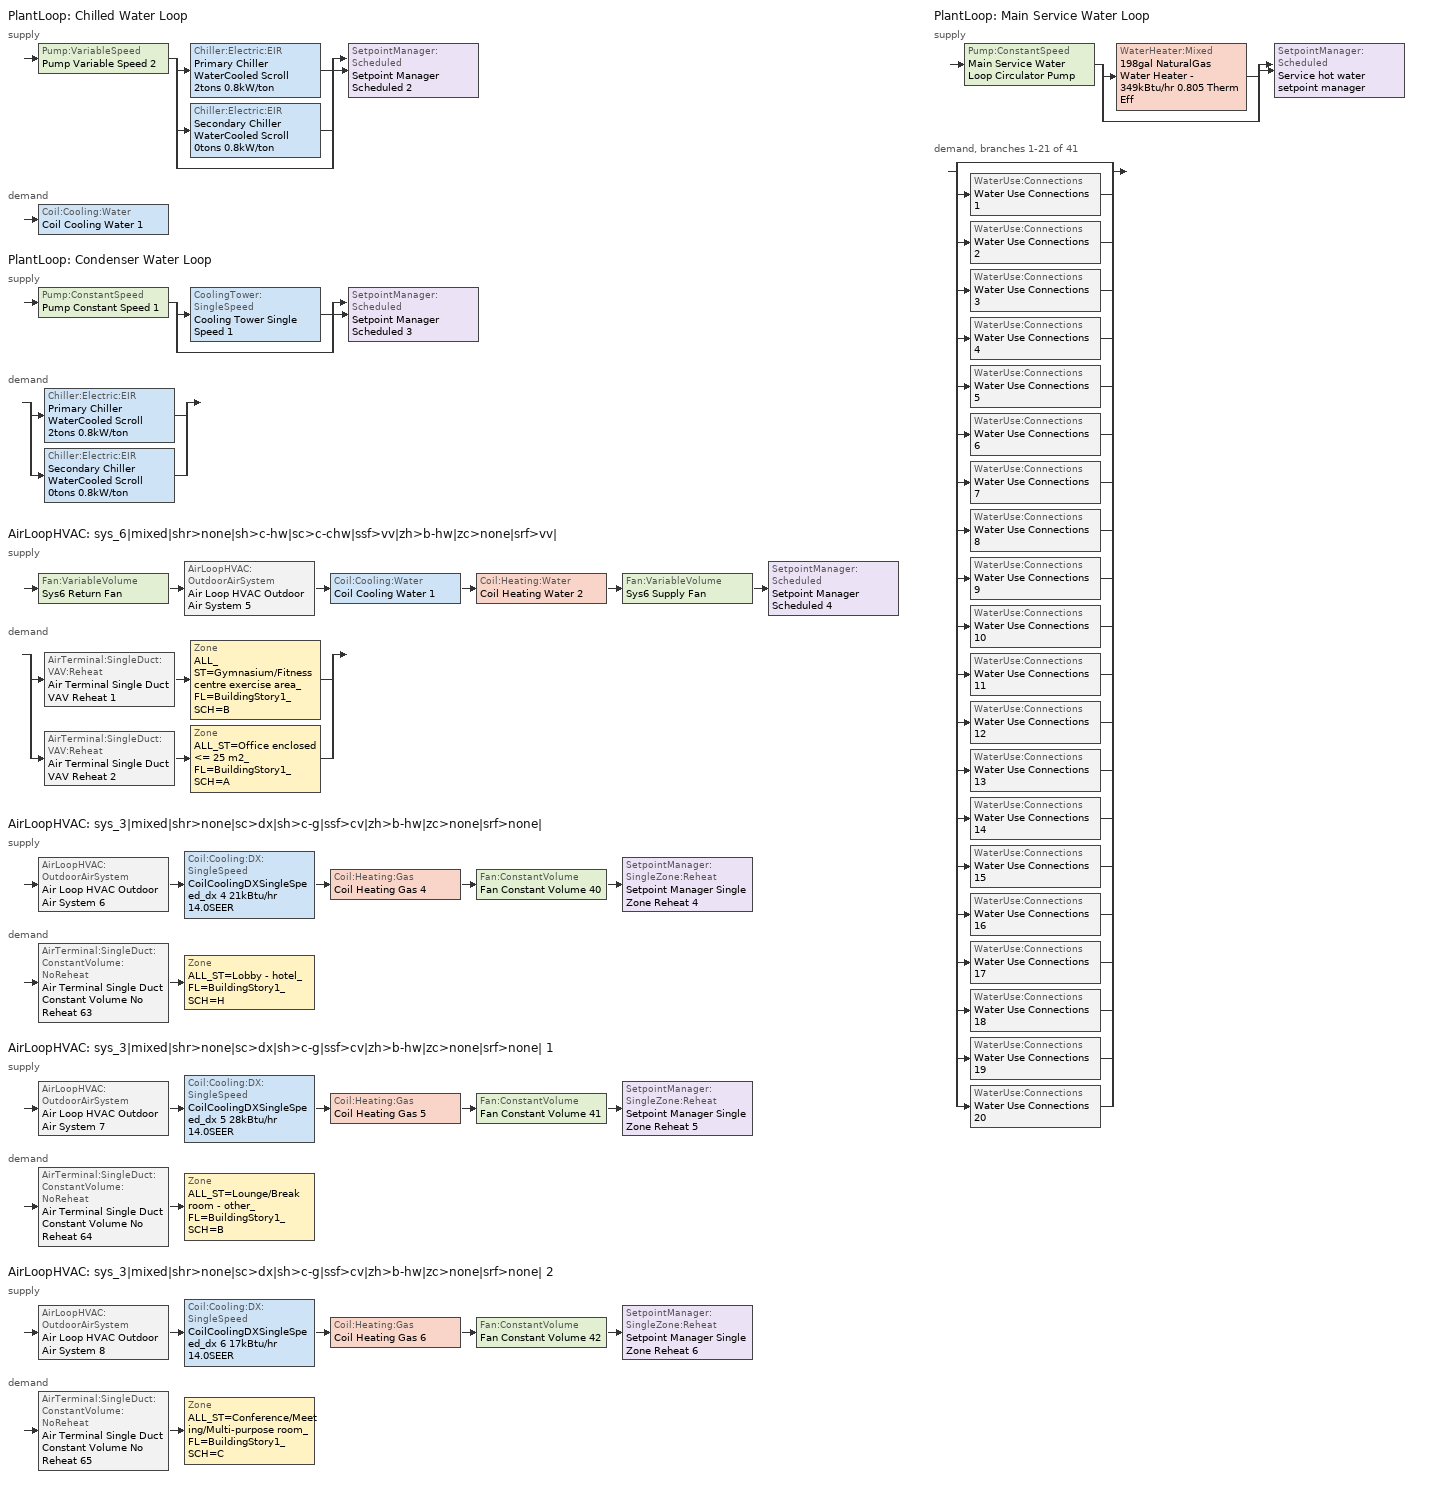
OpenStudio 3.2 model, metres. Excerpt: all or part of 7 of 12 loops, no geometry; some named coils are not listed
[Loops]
PlantLoop 'Chilled Water Loop'
 supply: Pump:VariableSpeed 'Pump Variable Speed 2' > split
  | Chiller:Electric:EIR 'Primary Chiller WaterCooled Scroll 2tons 0.8kW/ton'
  | Chiller:Electric:EIR 'Secondary Chiller WaterCooled Scroll 0tons 0.8kW/ton'
  | bypass
  join > SetpointManager:Scheduled 'Setpoint Manager Scheduled 2'
 demand: Coil:Cooling:Water 'Coil Cooling Water 1'
PlantLoop 'Condenser Water Loop'
 supply: Pump:ConstantSpeed 'Pump Constant Speed 1' > split
  | CoolingTower:SingleSpeed 'Cooling Tower Single Speed 1'
  | bypass
  join > SetpointManager:Scheduled 'Setpoint Manager Scheduled 3'
 demand: split
  | Chiller:Electric:EIR 'Primary Chiller WaterCooled Scroll 2tons 0.8kW/ton'
  | Chiller:Electric:EIR 'Secondary Chiller WaterCooled Scroll 0tons 0.8kW/ton'
AirLoopHVAC 'sys_6|mixed|shr>none|sh>c-hw|sc>c-chw|ssf>vv|zh>b-hw|zc>none|srf>vv|'
 supply: Fan:VariableVolume 'Sys6 Return Fan' > AirLoopHVAC:OutdoorAirSystem 'Air Loop HVAC Outdoor Air System 5' > Coil:Cooling:Water 'Coil Cooling Water 1' > Coil:Heating:Water 'Coil Heating Water 2' > Fan:VariableVolume 'Sys6 Supply Fan' > SetpointManager:Scheduled 'Setpoint Manager Scheduled 4'
 demand: split
  | AirTerminal:SingleDuct:VAV:Reheat 'Air Terminal Single Duct VAV Reheat 1' > Zone 'ALL_ST=Gymnasium/Fitness centre exercise area_FL=BuildingStory1_SCH=B'
  | AirTerminal:SingleDuct:VAV:Reheat 'Air Terminal Single Duct VAV Reheat 2' > Zone 'ALL_ST=Office enclosed <= 25 m2_FL=BuildingStory1_SCH=A'
AirLoopHVAC 'sys_3|mixed|shr>none|sc>dx|sh>c-g|ssf>cv|zh>b-hw|zc>none|srf>none|'
 supply: AirLoopHVAC:OutdoorAirSystem 'Air Loop HVAC Outdoor Air System 6' > Coil:Cooling:DX:SingleSpeed 'CoilCoolingDXSingleSpeed_dx 4 21kBtu/hr 14.0SEER' > Coil:Heating:Gas 'Coil Heating Gas 4' > Fan:ConstantVolume 'Fan Constant Volume 40' > SetpointManager:SingleZone:Reheat 'Setpoint Manager Single Zone Reheat 4'
 demand: AirTerminal:SingleDuct:ConstantVolume:NoReheat 'Air Terminal Single Duct Constant Volume No Reheat 63' > Zone 'ALL_ST=Lobby - hotel_FL=BuildingStory1_SCH=H'
AirLoopHVAC 'sys_3|mixed|shr>none|sc>dx|sh>c-g|ssf>cv|zh>b-hw|zc>none|srf>none| 1'
 supply: AirLoopHVAC:OutdoorAirSystem 'Air Loop HVAC Outdoor Air System 7' > Coil:Cooling:DX:SingleSpeed 'CoilCoolingDXSingleSpeed_dx 5 28kBtu/hr 14.0SEER' > Coil:Heating:Gas 'Coil Heating Gas 5' > Fan:ConstantVolume 'Fan Constant Volume 41' > SetpointManager:SingleZone:Reheat 'Setpoint Manager Single Zone Reheat 5'
 demand: AirTerminal:SingleDuct:ConstantVolume:NoReheat 'Air Terminal Single Duct Constant Volume No Reheat 64' > Zone 'ALL_ST=Lounge/Break room - other_FL=BuildingStory1_SCH=B'
AirLoopHVAC 'sys_3|mixed|shr>none|sc>dx|sh>c-g|ssf>cv|zh>b-hw|zc>none|srf>none| 2'
 supply: AirLoopHVAC:OutdoorAirSystem 'Air Loop HVAC Outdoor Air System 8' > Coil:Cooling:DX:SingleSpeed 'CoilCoolingDXSingleSpeed_dx 6 17kBtu/hr 14.0SEER' > Coil:Heating:Gas 'Coil Heating Gas 6' > Fan:ConstantVolume 'Fan Constant Volume 42' > SetpointManager:SingleZone:Reheat 'Setpoint Manager Single Zone Reheat 6'
 demand: AirTerminal:SingleDuct:ConstantVolume:NoReheat 'Air Terminal Single Duct Constant Volume No Reheat 65' > Zone 'ALL_ST=Conference/Meeting/Multi-purpose room_FL=BuildingStory1_SCH=C'
PlantLoop 'Main Service Water Loop'
 supply: Pump:ConstantSpeed 'Main Service Water Loop Circulator Pump' > split
  | WaterHeater:Mixed '198gal NaturalGas Water Heater - 349kBtu/hr 0.805 Therm Eff'
  | bypass
  join > SetpointManager:Scheduled 'Service hot water setpoint manager'
 demand, branches 1-21 of 41: split
  | bypass
  | WaterUse:Connections 'Water Use Connections 1'
  | WaterUse:Connections 'Water Use Connections 2'
  | WaterUse:Connections 'Water Use Connections 3'
  | WaterUse:Connections 'Water Use Connections 4'
  | WaterUse:Connections 'Water Use Connections 5'
  | WaterUse:Connections 'Water Use Connections 6'
  | WaterUse:Connections 'Water Use Connections 7'
  | WaterUse:Connections 'Water Use Connections 8'
  | WaterUse:Connections 'Water Use Connections 9'
  | WaterUse:Connections 'Water Use Connections 10'
  | WaterUse:Connections 'Water Use Connections 11'
  | WaterUse:Connections 'Water Use Connections 12'
  | WaterUse:Connections 'Water Use Connections 13'
  | WaterUse:Connections 'Water Use Connections 14'
  | WaterUse:Connections 'Water Use Connections 15'
  | WaterUse:Connections 'Water Use Connections 16'
  | WaterUse:Connections 'Water Use Connections 17'
  | WaterUse:Connections 'Water Use Connections 18'
  | WaterUse:Connections 'Water Use Connections 19'
  | WaterUse:Connections 'Water Use Connections 20'
[Sizing:Zone] Zone Cooling Design Supply Air Temperature Input Method=TemperatureDifference; Zone Cooling Design Supply Air Temperature {C}=14; Zone Cooling Design Supply Air Temperature Difference {deltaC}=11; Zone Heating Design Supply Air Temperature Input Method=TemperatureDifference; Zone Heating Design Supply Air Temperature {C}=40; Zone Heating Design Supply Air Temperature Difference {deltaC}=21; Zone Cooling Design Supply Air Humidity Ratio {kg-H2O/kg-air}=0.0085; Zone Heating Design Supply Air Humidity Ratio {kg-H2O/kg-air}=0.008; Zone Heating Sizing Factor=1.3; Zone Cooling Sizing Factor=1.1; Cooling Design Air Flow Method=DesignDay; Heating Design Air Flow Method=DesignDay; Account for Dedicated Outdoor Air System=No; Dedicated Outdoor Air System Control Strategy=NeutralSupplyAir; Dedicated Outdoor Air Low Setpoint Temperature for Design {C}=autosize; Dedicated Outdoor Air High Setpoint Temperature for Design {C}=autosize
ALL_ST=Office enclosed <= 25 m2_FL=BuildingStory1_SCH=A; ALL_ST=Lobby - hotel_FL=BuildingStory1_SCH=H; ALL_ST=Lounge/Break room - other_FL=BuildingStory1_SCH=B; ALL_ST=Conference/Meeting/Multi-purpose room_FL=BuildingStory1_SCH=C; ALL_ST=Gymnasium/Fitness centre exercise area_FL=BuildingStory1_SCH=B
[Zone equipment]
ALL_ST=Office enclosed <= 25 m2_FL=BuildingStory1_SCH=A: Zone HVAC Baseboard Convective Water 64, Air Terminal Single Duct VAV Reheat 2
ALL_ST=Lobby - hotel_FL=BuildingStory1_SCH=H: Zone HVAC Baseboard Convective Water 65, Air Terminal Single Duct Constant Volume No Reheat 63
ALL_ST=Lounge/Break room - other_FL=BuildingStory1_SCH=B: Zone HVAC Baseboard Convective Water 66, Air Terminal Single Duct Constant Volume No Reheat 64
ALL_ST=Conference/Meeting/Multi-purpose room_FL=BuildingStory1_SCH=C: Zone HVAC Baseboard Convective Water 67, Air Terminal Single Duct Constant Volume No Reheat 65
ALL_ST=Gymnasium/Fitness centre exercise area_FL=BuildingStory1_SCH=B: Zone HVAC Baseboard Convective Water 63, Air Terminal Single Duct VAV Reheat 1
[PlantLoop] Glycol Concentration=0; Plant Loop Volume {m3}=Autocalculate; Load Distribution Scheme=Optimal
Name | Maximum Loop Temperature {C} | Minimum Loop Temperature {C}
Chilled Water Loop; Condenser Water Loop
Main Service Water Loop | 60 | 10
[Sizing:Plant] Sizing Option=NonCoincident; Zone Timesteps in Averaging Window=1; Coincident Sizing Factor Mode=None
Name | Loop Type | Design Loop Exit Temperature {C} | Loop Design Temperature Difference {deltaC}
Chilled Water Loop | Cooling | 7 | 6
Condenser Water Loop | Condenser | 29 | 6
Main Service Water Loop | Heating | 60 | 5
[Pump:VariableSpeed]
Pump Variable Speed 2: Motor Efficiency=0.855; Pump Control Type=Intermittent; Skin Loss Radiative Fraction=0.5; Design Power Sizing Method=PowerPerFlowPerPressure; Design Electric Power per Unit Flow Rate {W/(m3/s)}=348701.1; Design Shaft Power per Unit Flow Rate per Unit Head {W-s/m3-Pa}=1.67385; Design Minimum Flow Rate Fraction=0
[AirLoopHVAC] Design Supply Air Flow Rate {m3/s}=autosize; Design Return Air Flow Fraction of Supply Air Flow=1
Name | Availability Schedule
sys_6|mixed|shr>none|sh>c-hw|sc>c-chw|ssf>vv|zh>b-hw|zc>none|srf>vv| | sys_6|mixed|shr>none|sh>c-hw|sc>c-chw|ssf>vv|zh>b-hw|zc>none|srf>vv| Occ Sch
sys_3|mixed|shr>none|sc>dx|sh>c-g|ssf>cv|zh>b-hw|zc>none|srf>none| | sys_3|mixed|shr>none|sc>dx|sh>c-g|ssf>cv|zh>b-hw|zc>none|srf>none| Occ Sch
sys_3|mixed|shr>none|sc>dx|sh>c-g|ssf>cv|zh>b-hw|zc>none|srf>none| 1 | sys_3|mixed|shr>none|sc>dx|sh>c-g|ssf>cv|zh>b-hw|zc>none|srf>none| 1 Occ Sch
sys_3|mixed|shr>none|sc>dx|sh>c-g|ssf>cv|zh>b-hw|zc>none|srf>none| 2 | sys_3|mixed|shr>none|sc>dx|sh>c-g|ssf>cv|zh>b-hw|zc>none|srf>none| 2 Occ Sch
[Sizing:System] Type of Load to Size On=Sensible; Design Outdoor Air Flow Rate {m3/s}=Autosize; Preheat Design Temperature {C}=7; Preheat Design Humidity Ratio {kg-H2O/kg-Air}=0.008; Precool Design Humidity Ratio {kg-H2O/kg-Air}=0.008; Central Cooling Design Supply Air Temperature {C}=13; Sizing Option=NonCoincident; 100% Outdoor Air in Cooling=No; 100% Outdoor Air in Heating=No; Central Cooling Design Supply Air Humidity Ratio {kg-H2O/kg-Air}=0.0085; Central Heating Design Supply Air Humidity Ratio {kg-H2O/kg-Air}=0.008; Cooling Design Air Flow Method=DesignDay; Cooling Design Air Flow Rate {m3/s}=0; Heating Design Air Flow Method=DesignDay; Heating Design Air Flow Rate {m3/s}=0; System Outdoor Air Method=ZoneSum; Zone Maximum Outdoor Air Fraction=1; Cooling Supply Air Flow Rate Per Floor Area {m3/s-m2}=0.00996765; Cooling Fraction of Autosized Cooling Supply Air Flow Rate=1; Cooling Supply Air Flow Rate Per Unit Cooling Capacity {m3/s-W}=3.94755e-05; Heating Supply Air Flow Rate Per Floor Area {m3/s-m2}=0.00996765; Heating Fraction of Autosized Heating Supply Air Flow Rate=1; Heating Fraction of Autosized Cooling Supply Air Flow Rate=1; Heating Supply Air Flow Rate Per Unit Heating Capacity {m3/s-W}=3.15882e-05; Cooling Design Capacity Method=CoolingDesignCapacity; Cooling Design Capacity {W}=autosize; Cooling Design Capacity Per Floor Area {W/m2}=234.7; Fraction of Autosized Cooling Design Capacity=1; Heating Design Capacity Method=HeatingDesignCapacity; Heating Design Capacity {W}=autosize; Heating Design Capacity Per Floor Area {W/m2}=157; Fraction of Autosized Heating Design Capacity=1; Central Cooling Capacity Control Method=OnOff
Name | Central Heating Maximum System Air Flow Ratio | Precool Design Temperature {C} | Central Heating Design Supply Air Temperature {C}
sys_6|mixed|shr>none|sh>c-hw|sc>c-chw|ssf>vv|zh>b-hw|zc>none|srf>vv| | 0.3 | 12.8 | 13.1
sys_3|mixed|shr>none|sc>dx|sh>c-g|ssf>cv|zh>b-hw|zc>none|srf>none|; sys_3|mixed|shr>none|sc>dx|sh>c-g|ssf>cv|zh>b-hw|zc>none|srf>none| 1; sys_3|mixed|shr>none|sc>dx|sh>c-g|ssf>cv|zh>b-hw|zc>none|srf>none| 2 | 1 | 13 | 43
[Fan:ConstantVolume] Availability Schedule=Always On Discrete; Fan Total Efficiency=0.39975; Pressure Rise {Pa}=640; Maximum Flow Rate {m3/s}=AutoSize; Motor Efficiency=0.615
Fan Constant Volume 40; Fan Constant Volume 41; Fan Constant Volume 42
[Coil:Cooling:DX:SingleSpeed] Availability Schedule=Always On Discrete; Rated Total Cooling Capacity {W}=autosize; Rated Sensible Heat Ratio=autosize; Rated COP {W/W}=4.11713; Rated Air Flow Rate {m3/s}=autosize; Rated Evaporator Fan Power Per Volume Flow Rate {W/(m3/s)}=773.3; Total Cooling Capacity Function of Temperature Curve=DXCOOL-NECB2011-REF-CAPFT; Total Cooling Capacity Function of Flow Fraction Curve=DXCOOL-NECB2011-REF-CAPFFLOW; Energy Input Ratio Function of Temperature Curve=DXCOOL-NECB2011-REF-COOLEIRFT; Energy Input Ratio Function of Flow Fraction Curve=DXCOOL-NECB2011-REF-COOLEIRFFLOW; Part Load Fraction Correlation Curve=DXCOOL-NECB2011-REF-COOLPLFFPLR; Minimum Outdoor Dry-Bulb Temperature for Compressor Operation {C}=-25; Condenser Type=AirCooled; Evaporative Condenser Effectiveness=0; Evaporative Condenser Air Flow Rate {m3/s}=Autosize; Evaporative Condenser Pump Rated Power Consumption {W}=Autosize; Crankcase Heater Capacity {W}=0; Maximum Outdoor Dry-Bulb Temperature for Crankcase Heater Operation {C}=0; Basin Heater Capacity {W/K}=0; Basin Heater Setpoint Temperature {C}=10
CoilCoolingDXSingleSpeed_dx 4 21kBtu/hr 14.0SEER; CoilCoolingDXSingleSpeed_dx 5 28kBtu/hr 14.0SEER; CoilCoolingDXSingleSpeed_dx 6 17kBtu/hr 14.0SEER
[Controller:OutdoorAir] Minimum Outdoor Air Flow Rate {m3/s}=autosize; Maximum Outdoor Air Flow Rate {m3/s}=Autosize; Economizer Control Type=NoEconomizer; Economizer Control Action Type=ModulateFlow; Economizer Maximum Limit Dry-Bulb Temperature {C}=28; Economizer Maximum Limit Enthalpy {J/kg}=64000; Economizer Minimum Limit Dry-Bulb Temperature {C}=-100; Lockout Type=NoLockout; Minimum Limit Type=FixedMinimum; High Humidity Control=No; Heat Recovery Bypass Control Type=BypassWhenWithinEconomizerLimits
Name | Minimum Outdoor Air Schedule | Controller Mechanical Ventilation
Controller Outdoor Air 5 | sys_6|mixed|shr>none|sh>c-hw|sc>c-chw|ssf>vv|zh>b-hw|zc>none|srf>vv| Occ Sch | Controller Mechanical Ventilation 5
Controller Outdoor Air 6 | sys_3|mixed|shr>none|sc>dx|sh>c-g|ssf>cv|zh>b-hw|zc>none|srf>none| Occ Sch | Controller Mechanical Ventilation 6
Controller Outdoor Air 7 | sys_3|mixed|shr>none|sc>dx|sh>c-g|ssf>cv|zh>b-hw|zc>none|srf>none| 1 Occ Sch | Controller Mechanical Ventilation 7
Controller Outdoor Air 8 | sys_3|mixed|shr>none|sc>dx|sh>c-g|ssf>cv|zh>b-hw|zc>none|srf>none| 2 Occ Sch | Controller Mechanical Ventilation 8
[Controller:MechanicalVentilation] Availability Schedule=Always On Discrete; System Outdoor Air Method=ZoneSum
Controller Mechanical Ventilation 5; Controller Mechanical Ventilation 6; Controller Mechanical Ventilation 7; Controller Mechanical Ventilation 8
[AirLoopHVAC:OutdoorAirSystem]
Name | Controller
Air Loop HVAC Outdoor Air System 5 | Controller Outdoor Air 5
Air Loop HVAC Outdoor Air System 6 | Controller Outdoor Air 6
Air Loop HVAC Outdoor Air System 7 | Controller Outdoor Air 7
Air Loop HVAC Outdoor Air System 8 | Controller Outdoor Air 8
[Controller:WaterCoil]
Controller Water Coil 3: Water Coil=Coil Cooling Water 1; Action=Reverse; Minimum Actuated Flow {m3/s}=0
[SetpointManager:Scheduled] Control Variable=Temperature
Name | Schedule
Setpoint Manager Scheduled 2 | CHW Temp
Setpoint Manager Scheduled 3 | CW Temp
Setpoint Manager Scheduled 4 | Supply Air Temp
Service hot water setpoint manager | Service Water Loop Temp - 140F
[AirTerminal:SingleDuct:ConstantVolume:NoReheat] Availability Schedule=Always On Discrete; Maximum Air Flow Rate {m3/s}=AutoSize
Air Terminal Single Duct Constant Volume No Reheat 63; Air Terminal Single Duct Constant Volume No Reheat 64; Air Terminal Single Duct Constant Volume No Reheat 65
[Coil:Heating:Gas] Availability Schedule=Always On Discrete; Gas Burner Efficiency=0.924; Nominal Capacity {W}=AutoSize; Parasitic Electric Load {W}=0; Part Load Fraction Correlation Curve=FURNACE-EFFPLR-NECB2011; Parasitic Gas Load {W}=0
Coil Heating Gas 4; Coil Heating Gas 5; Coil Heating Gas 6
[SetpointManager:SingleZone:Reheat] Minimum Supply Air Temperature {C}=13; Maximum Supply Air Temperature {C}=43
Name | Control Zone
Setpoint Manager Single Zone Reheat 4 | ALL_ST=Lobby - hotel_FL=BuildingStory1_SCH=H
Setpoint Manager Single Zone Reheat 5 | ALL_ST=Lounge/Break room - other_FL=BuildingStory1_SCH=B
Setpoint Manager Single Zone Reheat 6 | ALL_ST=Conference/Meeting/Multi-purpose room_FL=BuildingStory1_SCH=C
[Chiller:Electric:EIR] Reference COP {W/W}=4.5032; Reference Chilled Water Flow Rate {m3/s}=Autosize; Cooling Capacity Function of Temperature Curve=WaterCooled_Scroll_CAPFT_NECB2011; Electric Input to Cooling Output Ratio Function of Temperature Curve=WaterCooled_Scroll_EIRFT_NECB2011; Electric Input to Cooling Output Ratio Function of Part Load Ratio Curve=WaterCooled_Scroll_EIRFPLR_NECB2011; Minimum Part Load Ratio=0.25; Minimum Unloading Ratio=0.25; Condenser Type=WaterCooled; Chiller Flow Mode=LeavingSetpointModulated; Design Heat Recovery Water Flow Rate {m3/s}=Autosize; Sizing Factor=1; Basin Heater Capacity {W/K}=0; Basin Heater Setpoint Temperature {C}=10; Condenser Heat Recovery Relative Capacity Fraction=1
Name | Reference Capacity {W}
Primary Chiller WaterCooled Scroll 2tons 0.8kW/ton | 6985.66
Secondary Chiller WaterCooled Scroll 0tons 0.8kW/ton | 0.001
[Pump:ConstantSpeed] Rated Flow Rate {m3/s}=autosize; Rated Power Consumption {W}=autosize; Motor Efficiency=0.855; Fraction of Motor Inefficiencies to Fluid Stream=0; Pump Control Type=Intermittent; Design Power Sizing Method=PowerPerFlowPerPressure; Design Electric Power per Unit Flow Rate {W/(m3/s)}=348701.1
Name | Rated Pump Head {Pa} | Design Shaft Power per Unit Flow Rate per Unit Head {W-s/m3-Pa}
Pump Constant Speed 1 | 179352 | 1.43473
Main Service Water Loop Circulator Pump | 226284 | 1.28205
[CoolingTower:SingleSpeed]
Cooling Tower Single Speed 1: Design Water Flow Rate {m3/s}=autosize; Design Air Flow Rate {m3/s}=autosize; Fan Power at Design Air Flow Rate {W}=110.98; U-Factor Times Area Value at Design Air Flow Rate {W/K}=autosize; Air Flow Rate in Free Convection Regime {m3/s}=autosize; U-Factor Times Area Value at Free Convection Air Flow Rate {W/K}=autosize; Performance Input Method=UFactorTimesAreaAndDesignWaterFlowRate; Free Convection Capacity {W}=0; Basin Heater Capacity {W/K}=0; Evaporation Loss Mode=LossFactor; Evaporation Loss Factor {percent/K}=0.2; Drift Loss Percent {percent}=0.008; Blowdown Calculation Mode=ConcentrationRatio; Blowdown Concentration Ratio=3; Capacity Control=FanCycling; Number of Cells=1; Cell Control=MinimalCell; Cell Minimum  Water Flow Rate Fraction=0.33; Cell Maximum Water Flow Rate Fraction=2.5; Sizing Factor=1; Free Convection Air Flow Rate Sizing Factor=0.1; Free Convection U-Factor Times Area Value Sizing Factor=0.1; Heat Rejection Capacity and Nominal Capacity Sizing Ratio=1.25; Free Convection Nominal Capacity Sizing Factor=0.1; Design Inlet Air Dry-Bulb Temperature {C}=35; Design Inlet Air Wet-Bulb Temperature {C}=24; Design Approach Temperature {deltaC}=5; Design Range Temperature {deltaC}=6
[Fan:VariableVolume] Availability Schedule=Always On Discrete; Maximum Flow Rate {m3/s}=Autosize; Fan Power Minimum Flow Rate Input Method=Fraction; Fan Power Minimum Flow Fraction=0.68; Fan Power Minimum Air Flow Rate {m3/s}=0; Motor In Airstream Fraction=1; Fan Power Coefficient 1=-2.4176; Fan Power Coefficient 2=9.5874; Fan Power Coefficient 3=-11.559; Fan Power Coefficient 4=5.4009; Fan Power Coefficient 5=0
Name | Fan Total Efficiency | Pressure Rise {Pa} | Motor Efficiency
Sys6 Supply Fan | 0.549965 | 1000 | 0.8461
Sys6 Return Fan | 0.299975 | 250 | 0.4615
[Coil:Cooling:Water]
Coil Cooling Water 1: Availability Schedule=Always On Discrete
[AirTerminal:SingleDuct:VAV:Reheat] Availability Schedule=Always On Discrete; Maximum Air Flow Rate {m3/s}=AutoSize; Zone Minimum Air Flow Input Method=Constant; Constant Minimum Air Flow Fraction=0.3; Maximum Hot Water or Steam Flow Rate {m3/s}=AutoSize; Minimum Hot Water or Steam Flow Rate {m3/s}=0; Convergence Tolerance=0.001; Damper Heating Action=Normal; Maximum Flow per Zone Floor Area During Reheat {m3/s-m2}=AutoSize; Maximum Flow Fraction During Reheat=0.5; Maximum Reheat Air Temperature {C}=43; Control For Outdoor Air=No
Name | Fixed Minimum Air Flow Rate {m3/s} | Reheat Coil
Air Terminal Single Duct VAV Reheat 1 | 0.0652179 | Coil Heating Water 3
Air Terminal Single Duct VAV Reheat 2 | 0.260872 | Coil Heating Water 4
[WaterHeater:Mixed]
198gal NaturalGas Water Heater - 349kBtu/hr 0.805 Therm Eff: Tank Volume {m3}=0.748615; Setpoint Temperature Schedule=Service Water Loop Temp - 140F; Deadband Temperature Difference {deltaC}=2; Maximum Temperature Limit {C}=60; Heater Control Type=Cycle; Heater Maximum Capacity {W}=102309; Heater Fuel Type=NaturalGas; Heater Thermal Efficiency=0.804545; Part Load Factor Curve=SWH-EFFFPLR-NECB2011; Off Cycle Parasitic Fuel Consumption Rate {W}=79.8715; Off Cycle Parasitic Fuel Type=NaturalGas; Off Cycle Parasitic Heat Fraction to Tank=0.8; On Cycle Parasitic Fuel Consumption Rate {W}=79.8715; On Cycle Parasitic Fuel Type=NaturalGas; On Cycle Parasitic Heat Fraction to Tank=0; Ambient Temperature Indicator=Schedule; Ambient Temperature Schedule=Water Heater Ambient Temp Schedule - 70.0f; Off Cycle Loss Coefficient to Ambient Temperature {W/K}=11.957; On Cycle Loss Coefficient to Ambient Temperature {W/K}=11.957; Use Side Effectiveness=1; Source Side Effectiveness=1; Use Side Design Flow Rate {m3/s}=autosize; Source Side Design Flow Rate {m3/s}=autosize; Indirect Water Heating Recovery Time {hr}=1.5; Source Side Flow Control Mode=IndirectHeatPrimarySetpoint
[WaterHeater:Sizing]
198gal NaturalGas Water Heater - 349kBtu/hr 0.805 Therm Eff: Design Mode=PeakDraw; Time Storage Can Meet Peak Draw {hr}=0.538503; Time for Tank Recovery {hr}=0; Nominal Tank Volume for Autosizing Plant Connections {m3}=1
[WaterUse:Connections] Drain Water Heat Exchanger Type=None; Drain Water Heat Exchanger Destination=Plant
Name | Water Use Equipment Name 1
Water Use Connections 1 | Employeeloungeflr1 Service Water Use 0.02gal/min
Water Use Connections 2 | Exercisecenterflr1 Service Water Use 0.05gal/min
Water Use Connections 3 | Frontloungeflr1 Service Water Use 0.04gal/min
Water Use Connections 4 | Frontofficeflr1 Service Water Use 0.05gal/min
Water Use Connections 5 | Guestroom101 Service Water Use 0.07gal/min
Water Use Connections 6 | Guestroom102 Service Water Use 0.07gal/min
Water Use Connections 7 | Guestroom103 Service Water Use 0.07gal/min
Water Use Connections 8 | Guestroom104 Service Water Use 0.07gal/min
Water Use Connections 9 | Guestroom105 Service Water Use 0.07gal/min
Water Use Connections 10 | Guestroom201 Service Water Use 0.07gal/min
Water Use Connections 11 | Guestroom202_205 Service Water Use 0.26gal/min
Water Use Connections 12 | Guestroom206_208 Service Water Use 0.21gal/min
Water Use Connections 13 | Guestroom209_212 Service Water Use 0.26gal/min
Water Use Connections 14 | Guestroom213 Service Water Use 0.07gal/min
Water Use Connections 15 | Guestroom214 Service Water Use 0.07gal/min
Water Use Connections 16 | Guestroom215_218 Service Water Use 0.26gal/min
Water Use Connections 17 | Guestroom219 Service Water Use 0.07gal/min
Water Use Connections 18 | Guestroom220_223 Service Water Use 0.26gal/min
Water Use Connections 19 | Guestroom224 Service Water Use 0.07gal/min
Water Use Connections 20 | Guestroom301 Service Water Use 0.07gal/min
[WaterUse:Equipment:Definition]
Name | Peak Flow Rate {m3/s} | Target Temperature Schedule | Sensible Fraction Schedule | Latent Fraction Schedule
Employeeloungeflr1 Service Water Use Def 0.02gal/min | 1.03916e-06 | Schedule Ruleset 5 | Schedule Ruleset 3 | Schedule Ruleset 4
Exercisecenterflr1 Service Water Use Def 0.05gal/min | 3.11749e-06 | Schedule Ruleset 8 | Schedule Ruleset 6 | Schedule Ruleset 7
Frontloungeflr1 Service Water Use Def 0.04gal/min | 2.59809e-06 | Schedule Ruleset 11 | Schedule Ruleset 9 | Schedule Ruleset 10
Frontofficeflr1 Service Water Use Def 0.05gal/min | 3.11749e-06 | Schedule Ruleset 14 | Schedule Ruleset 12 | Schedule Ruleset 13
Guestroom101 Service Water Use Def 0.07gal/min | 4.15695e-06 | Schedule Ruleset 17 | Schedule Ruleset 15 | Schedule Ruleset 16
Guestroom102 Service Water Use Def 0.07gal/min | 4.15695e-06 | Schedule Ruleset 20 | Schedule Ruleset 18 | Schedule Ruleset 19
Guestroom103 Service Water Use Def 0.07gal/min | 4.15695e-06 | Schedule Ruleset 23 | Schedule Ruleset 21 | Schedule Ruleset 22
Guestroom104 Service Water Use Def 0.07gal/min | 4.15665e-06 | Schedule Ruleset 26 | Schedule Ruleset 24 | Schedule Ruleset 25
Guestroom105 Service Water Use Def 0.07gal/min | 4.15665e-06 | Schedule Ruleset 29 | Schedule Ruleset 27 | Schedule Ruleset 28
Guestroom201 Service Water Use Def 0.07gal/min | 4.15695e-06 | Schedule Ruleset 32 | Schedule Ruleset 30 | Schedule Ruleset 31
Guestroom202_205 Service Water Use Def 0.26gal/min | 1.66278e-05 | Schedule Ruleset 35 | Schedule Ruleset 33 | Schedule Ruleset 34
Guestroom206_208 Service Water Use Def 0.21gal/min | 1.34301e-05 | Schedule Ruleset 38 | Schedule Ruleset 36 | Schedule Ruleset 37
Guestroom209_212 Service Water Use Def 0.26gal/min | 1.66278e-05 | Schedule Ruleset 41 | Schedule Ruleset 39 | Schedule Ruleset 40
Guestroom213 Service Water Use Def 0.07gal/min | 4.15695e-06 | Schedule Ruleset 44 | Schedule Ruleset 42 | Schedule Ruleset 43
Guestroom214 Service Water Use Def 0.07gal/min | 4.15665e-06 | Schedule Ruleset 47 | Schedule Ruleset 45 | Schedule Ruleset 46
Guestroom215_218 Service Water Use Def 0.26gal/min | 1.66266e-05 | Schedule Ruleset 50 | Schedule Ruleset 48 | Schedule Ruleset 49
Guestroom219 Service Water Use Def 0.07gal/min | 4.15665e-06 | Schedule Ruleset 53 | Schedule Ruleset 51 | Schedule Ruleset 52
Guestroom220_223 Service Water Use Def 0.26gal/min | 1.66266e-05 | Schedule Ruleset 56 | Schedule Ruleset 54 | Schedule Ruleset 55
Guestroom224 Service Water Use Def 0.07gal/min | 4.15665e-06 | Schedule Ruleset 59 | Schedule Ruleset 57 | Schedule Ruleset 58
Guestroom301 Service Water Use Def 0.07gal/min | 4.15695e-06 | Schedule Ruleset 62 | Schedule Ruleset 60 | Schedule Ruleset 61
[WaterUse:Equipment]
Name | Water Use Equipment Definition | Space | Flow Rate Fraction Schedule
Employeeloungeflr1 Service Water Use 0.02gal/min | Employeeloungeflr1 Service Water Use Def 0.02gal/min | EmployeeLoungeFlr1 | NECB-B-Service Water Heating
Exercisecenterflr1 Service Water Use 0.05gal/min | Exercisecenterflr1 Service Water Use Def 0.05gal/min | ExerciseCenterFlr1 | NECB-B-Service Water Heating
Frontloungeflr1 Service Water Use 0.04gal/min | Frontloungeflr1 Service Water Use Def 0.04gal/min | FrontLoungeFlr1 | NECB-H-Service Water Heating
Frontofficeflr1 Service Water Use 0.05gal/min | Frontofficeflr1 Service Water Use Def 0.05gal/min | FrontOfficeFlr1 | NECB-A-Service Water Heating
Guestroom101 Service Water Use 0.07gal/min | Guestroom101 Service Water Use Def 0.07gal/min | GuestRoom101 | NECB-F-Service Water Heating
Guestroom102 Service Water Use 0.07gal/min | Guestroom102 Service Water Use Def 0.07gal/min | GuestRoom102 | NECB-F-Service Water Heating
Guestroom103 Service Water Use 0.07gal/min | Guestroom103 Service Water Use Def 0.07gal/min | GuestRoom103 | NECB-F-Service Water Heating
Guestroom104 Service Water Use 0.07gal/min | Guestroom104 Service Water Use Def 0.07gal/min | GuestRoom104 | NECB-F-Service Water Heating
Guestroom105 Service Water Use 0.07gal/min | Guestroom105 Service Water Use Def 0.07gal/min | GuestRoom105 | NECB-F-Service Water Heating
Guestroom201 Service Water Use 0.07gal/min | Guestroom201 Service Water Use Def 0.07gal/min | GuestRoom201 | NECB-F-Service Water Heating
Guestroom202_205 Service Water Use 0.26gal/min | Guestroom202_205 Service Water Use Def 0.26gal/min | GuestRoom202_205 | NECB-F-Service Water Heating
Guestroom206_208 Service Water Use 0.21gal/min | Guestroom206_208 Service Water Use Def 0.21gal/min | GuestRoom206_208 | NECB-F-Service Water Heating
Guestroom209_212 Service Water Use 0.26gal/min | Guestroom209_212 Service Water Use Def 0.26gal/min | GuestRoom209_212 | NECB-F-Service Water Heating
Guestroom213 Service Water Use 0.07gal/min | Guestroom213 Service Water Use Def 0.07gal/min | GuestRoom213 | NECB-F-Service Water Heating
Guestroom214 Service Water Use 0.07gal/min | Guestroom214 Service Water Use Def 0.07gal/min | GuestRoom214 | NECB-F-Service Water Heating
Guestroom215_218 Service Water Use 0.26gal/min | Guestroom215_218 Service Water Use Def 0.26gal/min | GuestRoom215_218 | NECB-F-Service Water Heating
Guestroom219 Service Water Use 0.07gal/min | Guestroom219 Service Water Use Def 0.07gal/min | GuestRoom219 | NECB-F-Service Water Heating
Guestroom220_223 Service Water Use 0.26gal/min | Guestroom220_223 Service Water Use Def 0.26gal/min | GuestRoom220_223 | NECB-F-Service Water Heating
Guestroom224 Service Water Use 0.07gal/min | Guestroom224 Service Water Use Def 0.07gal/min | GuestRoom224 | NECB-F-Service Water Heating
Guestroom301 Service Water Use 0.07gal/min | Guestroom301 Service Water Use Def 0.07gal/min | GuestRoom301 | NECB-F-Service Water Heating
[Schedule:Ruleset]
CHW Temp: Default Day Schedule=Schedule Day 4
CW Temp: Default Day Schedule=Schedule Day 5
Supply Air Temp: Default Day Schedule=Supply Air Temp Default
Service Water Loop Temp - 140F: Default Day Schedule=Service Water Loop Temp - 140F Default
Water Heater Ambient Temp Schedule - 70.0f: Default Day Schedule=Water Heater Ambient Temp Schedule - 70.0f Default
Schedule Ruleset 3: Default Day Schedule=Schedule Day 8
Schedule Ruleset 4: Default Day Schedule=Schedule Day 9
Schedule Ruleset 5: Default Day Schedule=Schedule Day 10
NECB-B-Service Water Heating: Default Day Schedule=NECB-B-Service Water Heating Default
Schedule Ruleset 6: Default Day Schedule=Schedule Day 11
Schedule Ruleset 7: Default Day Schedule=Schedule Day 12
Schedule Ruleset 8: Default Day Schedule=Schedule Day 13
Schedule Ruleset 9: Default Day Schedule=Schedule Day 14
Schedule Ruleset 10: Default Day Schedule=Schedule Day 15
Schedule Ruleset 11: Default Day Schedule=Schedule Day 16
NECB-H-Service Water Heating: Default Day Schedule=NECB-H-Service Water Heating Default
Schedule Ruleset 12: Default Day Schedule=Schedule Day 17
Schedule Ruleset 13: Default Day Schedule=Schedule Day 18
Schedule Ruleset 14: Default Day Schedule=Schedule Day 19
NECB-A-Service Water Heating: Default Day Schedule=NECB-A-Service Water Heating Default
Schedule Ruleset 15: Default Day Schedule=Schedule Day 20
Schedule Ruleset 16: Default Day Schedule=Schedule Day 21
Schedule Ruleset 17: Default Day Schedule=Schedule Day 22
NECB-F-Service Water Heating: Default Day Schedule=NECB-F-Service Water Heating Default
Schedule Ruleset 18: Default Day Schedule=Schedule Day 23
Schedule Ruleset 19: Default Day Schedule=Schedule Day 24
Schedule Ruleset 20: Default Day Schedule=Schedule Day 25
Schedule Ruleset 21: Default Day Schedule=Schedule Day 26
Schedule Ruleset 22: Default Day Schedule=Schedule Day 27
Schedule Ruleset 23: Default Day Schedule=Schedule Day 28
Schedule Ruleset 24: Default Day Schedule=Schedule Day 29
Schedule Ruleset 25: Default Day Schedule=Schedule Day 30
Schedule Ruleset 26: Default Day Schedule=Schedule Day 31
Schedule Ruleset 27: Default Day Schedule=Schedule Day 32
Schedule Ruleset 28: Default Day Schedule=Schedule Day 33
Schedule Ruleset 29: Default Day Schedule=Schedule Day 34
Schedule Ruleset 30: Default Day Schedule=Schedule Day 35
Schedule Ruleset 31: Default Day Schedule=Schedule Day 36
Schedule Ruleset 32: Default Day Schedule=Schedule Day 37
Schedule Ruleset 33: Default Day Schedule=Schedule Day 38
Schedule Ruleset 34: Default Day Schedule=Schedule Day 39
Schedule Ruleset 35: Default Day Schedule=Schedule Day 40
Schedule Ruleset 36: Default Day Schedule=Schedule Day 41
Schedule Ruleset 37: Default Day Schedule=Schedule Day 42
Schedule Ruleset 38: Default Day Schedule=Schedule Day 43
Schedule Ruleset 39: Default Day Schedule=Schedule Day 44
Schedule Ruleset 40: Default Day Schedule=Schedule Day 45
Schedule Ruleset 41: Default Day Schedule=Schedule Day 46
Schedule Ruleset 42: Default Day Schedule=Schedule Day 47
Schedule Ruleset 43: Default Day Schedule=Schedule Day 48
Schedule Ruleset 44: Default Day Schedule=Schedule Day 49
Schedule Ruleset 45: Default Day Schedule=Schedule Day 50
Schedule Ruleset 46: Default Day Schedule=Schedule Day 51
Schedule Ruleset 47: Default Day Schedule=Schedule Day 52
Schedule Ruleset 48: Default Day Schedule=Schedule Day 53
Schedule Ruleset 49: Default Day Schedule=Schedule Day 54
Schedule Ruleset 50: Default Day Schedule=Schedule Day 55
Schedule Ruleset 51: Default Day Schedule=Schedule Day 56
Schedule Ruleset 52: Default Day Schedule=Schedule Day 57
Schedule Ruleset 53: Default Day Schedule=Schedule Day 58
Schedule Ruleset 54: Default Day Schedule=Schedule Day 59
Schedule Ruleset 55: Default Day Schedule=Schedule Day 60
Schedule Ruleset 56: Default Day Schedule=Schedule Day 61
Schedule Ruleset 57: Default Day Schedule=Schedule Day 62
Schedule Ruleset 58: Default Day Schedule=Schedule Day 63
Schedule Ruleset 59: Default Day Schedule=Schedule Day 64
Schedule Ruleset 60: Default Day Schedule=Schedule Day 65
Schedule Ruleset 61: Default Day Schedule=Schedule Day 66
Schedule Ruleset 62: Default Day Schedule=Schedule Day 67
sys_3|mixed|shr>none|sc>dx|sh>c-g|ssf>cv|zh>b-hw|zc>none|srf>none| Occ Sch: Default Day Schedule=sys_3|mixed|shr>none|sc>dx|sh>c-g|ssf>cv|zh>b-hw|zc>none|srf>none| Occ Sch Default; Summer Design Day Schedule=sys_3|mixed|shr>none|sc>dx|sh>c-g|ssf>cv|zh>b-hw|zc>none|srf>none| Occ Sch Summer Design Day; Winter Design Day Schedule=sys_3|mixed|shr>none|sc>dx|sh>c-g|ssf>cv|zh>b-hw|zc>none|srf>none| Occ Sch Winter Design Day
sys_3|mixed|shr>none|sc>dx|sh>c-g|ssf>cv|zh>b-hw|zc>none|srf>none| 1 Occ Sch: Default Day Schedule=sys_3|mixed|shr>none|sc>dx|sh>c-g|ssf>cv|zh>b-hw|zc>none|srf>none| 1 Occ Sch Default; Summer Design Day Schedule=sys_3|mixed|shr>none|sc>dx|sh>c-g|ssf>cv|zh>b-hw|zc>none|srf>none| 1 Occ Sch Summer Design Day; Winter Design Day Schedule=sys_3|mixed|shr>none|sc>dx|sh>c-g|ssf>cv|zh>b-hw|zc>none|srf>none| 1 Occ Sch Winter Design Day
sys_3|mixed|shr>none|sc>dx|sh>c-g|ssf>cv|zh>b-hw|zc>none|srf>none| 2 Occ Sch: Default Day Schedule=sys_3|mixed|shr>none|sc>dx|sh>c-g|ssf>cv|zh>b-hw|zc>none|srf>none| 2 Occ Sch Default; Summer Design Day Schedule=sys_3|mixed|shr>none|sc>dx|sh>c-g|ssf>cv|zh>b-hw|zc>none|srf>none| 2 Occ Sch Summer Design Day; Winter Design Day Schedule=sys_3|mixed|shr>none|sc>dx|sh>c-g|ssf>cv|zh>b-hw|zc>none|srf>none| 2 Occ Sch Winter Design Day
sys_6|mixed|shr>none|sh>c-hw|sc>c-chw|ssf>vv|zh>b-hw|zc>none|srf>vv| Occ Sch: Default Day Schedule=sys_6|mixed|shr>none|sh>c-hw|sc>c-chw|ssf>vv|zh>b-hw|zc>none|srf>vv| Occ Sch Default; Summer Design Day Schedule=sys_6|mixed|shr>none|sh>c-hw|sc>c-chw|ssf>vv|zh>b-hw|zc>none|srf>vv| Occ Sch Summer Design Day; Winter Design Day Schedule=sys_6|mixed|shr>none|sh>c-hw|sc>c-chw|ssf>vv|zh>b-hw|zc>none|srf>vv| Occ Sch Winter Design Day
[Schedule:Day]
Schedule Day 4; wkdCHW Temp 1; satCHW Temp 1; sunCHW Temp 1: 1, 0, 7, 2, 0, 7, 3, 0, 7, 4, 0, 7, 5, 0, 7, 6, 0, 7, 7, 0, 7, 8, 0, 7, 9, 0, 7, 10, 0, 7, 11, 0, 7, 12, 0, 7, 13, 0, 7, 14, 0, 7, 15, 0, 7, 16, 0, 7, 17, 0, 7, 18, 0, 7, 19, 0, 7, 20, 0, 7, 21, 0, 7, 22, 0, 7, 23, 0, 7, 24, 0, 7
Schedule Day 5; wkdCW Temp 1; satCW Temp 1; sunCW Temp 1: 1, 0, 29, 2, 0, 29, 3, 0, 29, 4, 0, 29, 5, 0, 29, 6, 0, 29, 7, 0, 29, 8, 0, 29, 9, 0, 29, 10, 0, 29, 11, 0, 29, 12, 0, 29, 13, 0, 29, 14, 0, 29, 15, 0, 29, 16, 0, 29, 17, 0, 29, 18, 0, 29, 19, 0, 29, 20, 0, 29, 21, 0, 29, 22, 0, 29, 23, 0, 29, 24, 0, 29
Supply Air Temp Default: 24, 0, 13
Service Water Loop Temp - 140F Default; Schedule Day 10; Schedule Day 13; Schedule Day 16; Schedule Day 19; Schedule Day 22; Schedule Day 25; Schedule Day 28; Schedule Day 31; Schedule Day 34; Schedule Day 37; Schedule Day 40; Schedule Day 43; Schedule Day 46; Schedule Day 49; Schedule Day 52; Schedule Day 55; Schedule Day 58; Schedule Day 61; Schedule Day 64; Schedule Day 67: 24, 0, 60
Water Heater Ambient Temp Schedule - 70.0f Default: 24, 0, 21.1111
Schedule Day 8; Schedule Day 11; Schedule Day 14; Schedule Day 17; Schedule Day 20; Schedule Day 23; Schedule Day 26; Schedule Day 29; Schedule Day 32; Schedule Day 35; Schedule Day 38; Schedule Day 41; Schedule Day 44; Schedule Day 47; Schedule Day 50; Schedule Day 53; Schedule Day 56; Schedule Day 59; Schedule Day 62; Schedule Day 65: 24, 0, 0.2
Schedule Day 9; Schedule Day 12; Schedule Day 15; Schedule Day 18; NECB-A-Service Water Heating Sat Day; NECB-A-Service Water Heating Sun|Hol Day; Schedule Day 21; Schedule Day 24; Schedule Day 27; Schedule Day 30; Schedule Day 33; Schedule Day 36; Schedule Day 39; Schedule Day 42; Schedule Day 45; Schedule Day 48; Schedule Day 51; Schedule Day 54; Schedule Day 57; Schedule Day 60; Schedule Day 63; Schedule Day 66: 24, 0, 0.05
NECB-B-Service Water Heating Default; NECB-B-Service Water Heating Default|Wkdy Day: 1, 0, 0.6, 2, 0, 0.5, 9, 0, 0.05, 11, 0, 0.7, 12, 0, 0.4, 13, 0, 0.5, 15, 0, 0.6, 16, 0, 0.4, 18, 0, 0.3, 19, 0, 0.4, 20, 0, 0.5, 22, 0, 0.8, 24, 0, 0.9
NECB-B-Service Water Heating Sat Day: 1, 0, 0.7, 2, 0, 0.6, 9, 0, 0.05, 11, 0, 0.7, 12, 0, 0.4, 13, 0, 0.5, 15, 0, 0.6, 16, 0, 0.4, 18, 0, 0.3, 19, 0, 0.4, 20, 0, 0.5, 22, 0, 0.8, 24, 0, 0.9
NECB-B-Service Water Heating Sun|Hol Day: 1, 0, 0.5, 2, 0, 0.6, 9, 0, 0.05, 11, 0, 0.7, 12, 0, 0.4, 13, 0, 0.5, 15, 0, 0.6, 16, 0, 0.4, 18, 0, 0.3, 19, 0, 0.4, 20, 0, 0.5, 22, 0, 0.8, 24, 0, 0.5
NECB-H-Service Water Heating Default; NECB-H-Service Water Heating Default|Wkdy Day; NECB-H-Service Water Heating Sat Day; NECB-H-Service Water Heating Sun|Hol Day: 24, 0, 0.9
NECB-A-Service Water Heating Default; NECB-A-Service Water Heating Default|Wkdy Day: 7, 0, 0.05, 8, 0, 0.1, 10, 0, 0.5, 16, 0, 0.9, 17, 0, 0.7, 18, 0, 0.5, 19, 0, 0.3, 22, 0, 0.2, 24, 0, 0.05
NECB-F-Service Water Heating Default; NECB-F-Service Water Heating Default|Wkdy Day; NECB-F-Service Water Heating Sat Day; NECB-F-Service Water Heating Sun|Hol Day: 1, 0, 0.35, 2, 0, 0.21, 3, 0, 0.14, 5, 0, 0.07, 6, 0, 0.14, 7, 0, 0.28, 8, 0, 0.42, 9, 0, 0.63, 10, 0, 0.49, 12, 0, 0.35, 13, 0, 0.28, 14, 0, 0.35, 15, 0, 0.28, 19, 0, 0.21, 20, 0, 0.35, 24, 0, 0.49
sys_3|mixed|shr>none|sc>dx|sh>c-g|ssf>cv|zh>b-hw|zc>none|srf>none| Occ Sch Default; sys_3|mixed|shr>none|sc>dx|sh>c-g|ssf>cv|zh>b-hw|zc>none|srf>none| Occ Sch Winter Design Day; sys_3|mixed|shr>none|sc>dx|sh>c-g|ssf>cv|zh>b-hw|zc>none|srf>none| Occ Sch Summer Design Day; sys_3|mixed|shr>none|sc>dx|sh>c-g|ssf>cv|zh>b-hw|zc>none|srf>none| 1 Occ Sch Winter Design Day; sys_3|mixed|shr>none|sc>dx|sh>c-g|ssf>cv|zh>b-hw|zc>none|srf>none| 1 Occ Sch Summer Design Day; sys_3|mixed|shr>none|sc>dx|sh>c-g|ssf>cv|zh>b-hw|zc>none|srf>none| 2 Occ Sch Winter Design Day; sys_3|mixed|shr>none|sc>dx|sh>c-g|ssf>cv|zh>b-hw|zc>none|srf>none| 2 Occ Sch Summer Design Day; sys_6|mixed|shr>none|sh>c-hw|sc>c-chw|ssf>vv|zh>b-hw|zc>none|srf>vv| Occ Sch Winter Design Day; sys_6|mixed|shr>none|sh>c-hw|sc>c-chw|ssf>vv|zh>b-hw|zc>none|srf>vv| Occ Sch Summer Design Day: 24, 0, 1
sys_3|mixed|shr>none|sc>dx|sh>c-g|ssf>cv|zh>b-hw|zc>none|srf>none| 1 Occ Sch Default: 1, 0, 1, 10, 0, 0, 24, 0, 1
sys_3|mixed|shr>none|sc>dx|sh>c-g|ssf>cv|zh>b-hw|zc>none|srf>none| 1 Occ Sch Saturday: 2, 0, 1, 10, 0, 0, 24, 0, 1
sys_3|mixed|shr>none|sc>dx|sh>c-g|ssf>cv|zh>b-hw|zc>none|srf>none| 1 Occ Sch Sunday: 1, 0, 0, 2, 0, 1, 11, 0, 0, 23, 0, 1, 24, 0, 0
sys_3|mixed|shr>none|sc>dx|sh>c-g|ssf>cv|zh>b-hw|zc>none|srf>none| 2 Occ Sch Default: 9, 0, 0, 21, 0, 1, 24, 0, 0
sys_3|mixed|shr>none|sc>dx|sh>c-g|ssf>cv|zh>b-hw|zc>none|srf>none| 2 Occ Sch Sunday: 9, 0, 0, 19, 0, 1, 24, 0, 0
sys_6|mixed|shr>none|sh>c-hw|sc>c-chw|ssf>vv|zh>b-hw|zc>none|srf>vv| Occ Sch Default: 1, 0, 1, 8, 0, 0, 24, 0, 1
sys_6|mixed|shr>none|sh>c-hw|sc>c-chw|ssf>vv|zh>b-hw|zc>none|srf>vv| Occ Sch Saturday: 2, 0, 1, 11, 0, 0, 15, 0, 1, 17, 0, 0, 24, 0, 1
sys_6|mixed|shr>none|sh>c-hw|sc>c-chw|ssf>vv|zh>b-hw|zc>none|srf>vv| Occ Sch Sunday: 1, 0, 0, 2, 0, 1, 11, 0, 0, 15, 0, 1, 18, 0, 0, 23, 0, 1, 24, 0, 0
[Schedule:Rule] Date Specification Type=DateRange; Start Month=1; Start Day=1; End Month=12; End Day=31
Name | Schedule Ruleset | Rule Order | Day Schedule | Apply Sunday | Apply Monday | Apply Tuesday | Apply Wednesday | Apply Thursday | Apply Friday | Apply Saturday
wkdCHW Temp rule | CHW Temp | 2 | wkdCHW Temp 1 | No | Yes | Yes | Yes | Yes | Yes | No
satCHW Temprule | CHW Temp | 1 | satCHW Temp 1 | No | No | No | No | No | No | Yes
sunCHW Temprule | CHW Temp | 0 | sunCHW Temp 1 | Yes | No | No | No | No | No | No
wkdCW Temp rule | CW Temp | 2 | wkdCW Temp 1 | No | Yes | Yes | Yes | Yes | Yes | No
satCW Temprule | CW Temp | 1 | satCW Temp 1 | No | No | No | No | No | No | Yes
sunCW Temprule | CW Temp | 0 | sunCW Temp 1 | Yes | No | No | No | No | No | No
Schedule Rule 83 | NECB-B-Service Water Heating | 2 | NECB-B-Service Water Heating Default|Wkdy Day |  | Yes | Yes | Yes | Yes | Yes
Schedule Rule 84 | NECB-B-Service Water Heating | 1 | NECB-B-Service Water Heating Sat Day |  |  |  |  |  |  | Yes
Schedule Rule 85 | NECB-B-Service Water Heating | 0 | NECB-B-Service Water Heating Sun|Hol Day | Yes
Schedule Rule 86 | NECB-H-Service Water Heating | 2 | NECB-H-Service Water Heating Default|Wkdy Day |  | Yes | Yes | Yes | Yes | Yes
Schedule Rule 87 | NECB-H-Service Water Heating | 1 | NECB-H-Service Water Heating Sat Day |  |  |  |  |  |  | Yes
Schedule Rule 88 | NECB-H-Service Water Heating | 0 | NECB-H-Service Water Heating Sun|Hol Day | Yes
Schedule Rule 89 | NECB-A-Service Water Heating | 2 | NECB-A-Service Water Heating Default|Wkdy Day |  | Yes | Yes | Yes | Yes | Yes
Schedule Rule 90 | NECB-A-Service Water Heating | 1 | NECB-A-Service Water Heating Sat Day |  |  |  |  |  |  | Yes
Schedule Rule 91 | NECB-A-Service Water Heating | 0 | NECB-A-Service Water Heating Sun|Hol Day | Yes
Schedule Rule 92 | NECB-F-Service Water Heating | 2 | NECB-F-Service Water Heating Default|Wkdy Day |  | Yes | Yes | Yes | Yes | Yes
Schedule Rule 93 | NECB-F-Service Water Heating | 1 | NECB-F-Service Water Heating Sat Day |  |  |  |  |  |  | Yes
Schedule Rule 94 | NECB-F-Service Water Heating | 0 | NECB-F-Service Water Heating Sun|Hol Day | Yes
sys_3|mixed|shr>none|sc>dx|sh>c-g|ssf>cv|zh>b-hw|zc>none|srf>none| 1 Occ Sch Saturday Rule | sys_3|mixed|shr>none|sc>dx|sh>c-g|ssf>cv|zh>b-hw|zc>none|srf>none| 1 Occ Sch | 1 | sys_3|mixed|shr>none|sc>dx|sh>c-g|ssf>cv|zh>b-hw|zc>none|srf>none| 1 Occ Sch Saturday |  |  |  |  |  |  | Yes
sys_3|mixed|shr>none|sc>dx|sh>c-g|ssf>cv|zh>b-hw|zc>none|srf>none| 1 Occ Sch Sunday Rule | sys_3|mixed|shr>none|sc>dx|sh>c-g|ssf>cv|zh>b-hw|zc>none|srf>none| 1 Occ Sch | 0 | sys_3|mixed|shr>none|sc>dx|sh>c-g|ssf>cv|zh>b-hw|zc>none|srf>none| 1 Occ Sch Sunday | Yes
sys_3|mixed|shr>none|sc>dx|sh>c-g|ssf>cv|zh>b-hw|zc>none|srf>none| 2 Occ Sch Sunday Rule | sys_3|mixed|shr>none|sc>dx|sh>c-g|ssf>cv|zh>b-hw|zc>none|srf>none| 2 Occ Sch | 0 | sys_3|mixed|shr>none|sc>dx|sh>c-g|ssf>cv|zh>b-hw|zc>none|srf>none| 2 Occ Sch Sunday | Yes
sys_6|mixed|shr>none|sh>c-hw|sc>c-chw|ssf>vv|zh>b-hw|zc>none|srf>vv| Occ Sch Saturday Rule | sys_6|mixed|shr>none|sh>c-hw|sc>c-chw|ssf>vv|zh>b-hw|zc>none|srf>vv| Occ Sch | 1 | sys_6|mixed|shr>none|sh>c-hw|sc>c-chw|ssf>vv|zh>b-hw|zc>none|srf>vv| Occ Sch Saturday |  |  |  |  |  |  | Yes
sys_6|mixed|shr>none|sh>c-hw|sc>c-chw|ssf>vv|zh>b-hw|zc>none|srf>vv| Occ Sch Sunday Rule | sys_6|mixed|shr>none|sh>c-hw|sc>c-chw|ssf>vv|zh>b-hw|zc>none|srf>vv| Occ Sch | 0 | sys_6|mixed|shr>none|sh>c-hw|sc>c-chw|ssf>vv|zh>b-hw|zc>none|srf>vv| Occ Sch Sunday | Yes
[Schedule:Constant]
Always On Discrete: Value=1
[Curve:Biquadratic] Minimum Value of y=24
Name | Coefficient1 Constant | Coefficient2 x | Coefficient3 x**2 | Coefficient4 y | Coefficient5 y**2 | Coefficient6 x*y | Minimum Value of x | Maximum Value of x | Maximum Value of y
DXCOOL-NECB2011-REF-CAPFT | 0.867905 | 0.0142459 | 0.00055436 | -0.0075575 | 3.3e-05 | -0.0001918 | 13 | 24 | 46
DXCOOL-NECB2011-REF-COOLEIRFT | 0.114171 | 0.0281822 | -0.0004199 | 0.0214108 | 0.000161028 | -0.000679104 | 13 | 24 | 46
WaterCooled_Scroll_CAPFT_NECB2011 | 0.94418 | 0.0337102 | 9.75564e-05 | -0.00322114 | -4.91832e-05 | -0.000177584 | 5 | 10 | 35
WaterCooled_Scroll_EIRFT_NECB2011 | 0.727393 | -0.0118922 | 0.000541177 | 0.00187934 | 0.000473461 | -0.000711472 | 5 | 10 | 35
[Curve:Quadratic]
Name | Coefficient1 Constant | Coefficient2 x | Coefficient3 x**2 | Minimum Value of x | Maximum Value of x
DXCOOL-NECB2011-REF-CAPFFLOW | 0.8 | 0.2 | 0 | 0.5 | 1.5
DXCOOL-NECB2011-REF-COOLEIRFFLOW | 1.1552 | -0.1808 | 0.0256 | 0.5 | 1.5
WaterCooled_Scroll_EIRFPLR_NECB2011 | 0.04412 | 0.640367 | 0.319555 | 0 | 1
[Curve:Cubic] Maximum Value of x=1
Name | Coefficient1 Constant | Coefficient2 x | Coefficient3 x**2 | Coefficient4 x**3 | Minimum Value of x
DXCOOL-NECB2011-REF-COOLPLFFPLR | 0.0277 | 4.9151 | -8.184 | 4.2702 | 0.7
SWH-EFFFPLR-NECB2011 | 0.7576 | 1.0071 | -1.4443 | 0.6844 | 0
FURNACE-EFFPLR-NECB2011 | 0.722 | 0.8211 | -1.0396 | 0.5 | 0
